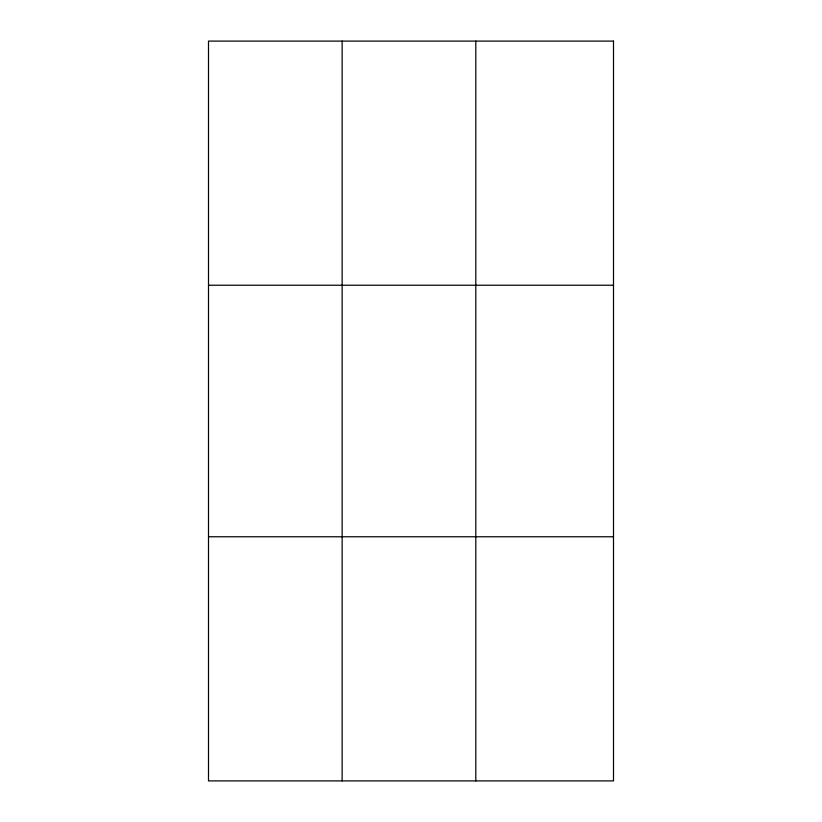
<?xml version="1.0" encoding="UTF-8"?>
<svg xmlns="http://www.w3.org/2000/svg" width="822" height="822" viewBox="0 0 822 822"><rect width="100%" height="100%" fill="white"/><g stroke="black" fill="none" stroke-linecap="round" stroke-linejoin="round"><path stroke-width="1.23" d="M342.147 780.9L342.147 41.1M475.804 780.9L475.804 41.1M208.5 285.234L613.5 285.234M208.5 536.766L613.5 536.766M613.5 41.1L613.5 780.9L208.5 780.9L208.5 41.1L613.5 41.1"/></g></svg>
